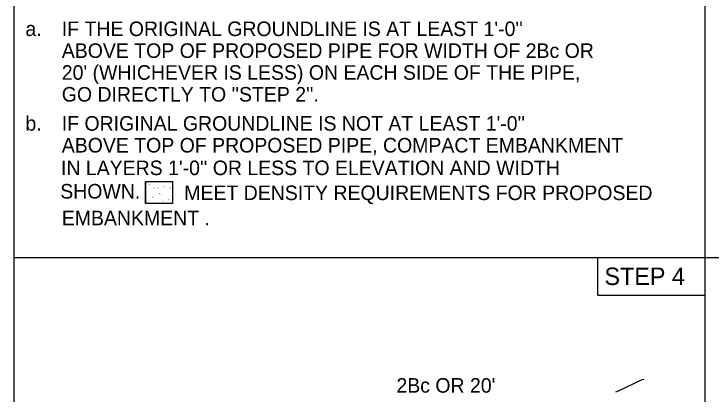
# Model space of a CAD drawing. Extents: x 1007 to 1035.5, y 1000.5 to 1021.5.
# Drawn here: x 1007 to 1016.58, y 1011.36 to 1016.58 of the extents above; entities that cross this region are included whole.
import ezdxf

# ---------------------------------------------------------------- set-up
doc = ezdxf.new("R2010")
doc.units = 0
for name, color, linetype in [('Level 1', 7, 'Continuous'), ('Level 10', 7, 'Continuous'), ('Level 11', 7, 'Continuous')]:
    doc.layers.add(name, color=color, linetype=linetype)

msp = doc.modelspace()

# ---------------------------------------------------------------- linework, layer by layer
at = {"layer": 'Level 1'}
for p, q in [((1016.5, 1002.7787), (1016.5, 1021.5)), ((1016.5, 1013.2316), (1016.5, 1021.5)), ((1008.8059, 1014.275), (1008.8059, 1013.975)), ((1009.1809, 1014.275), (1009.1809, 1013.975)), ((1007, 1013.2316), (1035.5, 1013.2316)), ((1007, 1013.2316), (1016.5, 1013.2316)), ((1007, 1013.2316), (1016.5, 1013.2316)), ((1015.0214, 1012.7155), (1015.0214, 1013.2316)), ((1016.5, 1002.7787), (1016.5, 1013.2316)), ((1016.5, 1013.2316), (1026, 1013.2316)), ((1016.5, 1013.2316), (1026, 1013.2316)), ((1015.0214, 1012.7155), (1016.5, 1012.7155))]:
    msp.add_line(p, q, dxfattribs=at)
msp.add_lwpolyline([(1008.8059, 1014.275), (1009.1809, 1014.275), (1009.1809, 1013.975), (1008.8059, 1013.975)], close=True, dxfattribs=at)
msp.add_lwpolyline([(1015.2707, 1011.3844), (1015.3062, 1011.4014), (1015.6349, 1011.5548), (1015.6546, 1011.5614)], dxfattribs=at)
at = {"layer": 'Level 10'}
msp.add_line((1007, 1021.5), (1007, 1000.5), dxfattribs=at)
at = {"layer": 'Level 11'}
msp.add_lwpolyline([(1007, 1000.5), (1035.5, 1000.5), (1035.5, 1021.5), (1007, 1021.5)], close=True, dxfattribs=at)

# ---------------------------------------------------------------- texts
at = {"layer": 'Level 1'}
for s, height, p in [("IF THE ORIGINAL GROUNDLINE IS AT LEAST 1'-0''", 0.2, (1007.6575, 1016.275)), ('a.', 0.2, (1007.1575, 1016.275)), ('ABOVE TOP OF PROPOSED PIPE FOR WIDTH OF 2Bc OR', 0.2, (1007.6575, 1015.975)), ("20' (WHICHEVER IS LESS) ON EACH SIDE OF THE PIPE,", 0.2, (1007.6575, 1015.675)), ("GO DIRECTLY TO ''STEP 2''.", 0.2, (1007.6575, 1015.375)), ('b.', 0.2, (1007.1575, 1014.975)), ("IF ORIGINAL GROUNDLINE IS NOT AT LEAST 1'-0''", 0.2, (1007.6575, 1014.975)), ('ABOVE TOP OF PROPOSED PIPE, COMPACT EMBANKMENT', 0.2, (1007.6575, 1014.675)), ("IN LAYERS 1'-0'' OR LESS TO ELEVATION AND WIDTH", 0.2, (1007.6468, 1014.3642)), ('SHOWN.', 0.2, (1007.6363, 1014.0426)), ('V', 0.0225, (1008.8513, 1014.2242)), ('V', 0.0225, (1009.0488, 1014.1932)), ('MEET DENSITY REQUIREMENTS FOR PROPOSED', 0.2, (1009.34, 1014.021)), ('V', 0.0225, (1008.9016, 1014.0509)), ('V', 0.0225, (1009.1146, 1014.0161)), ('EMBANKMENT .', 0.2, (1007.6575, 1013.675)), ('STEP 4', 0.24, (1015.1143, 1012.8537)), ("2Bc OR 20'", 0.2, (1012.2559, 1011.3743))]:
    msp.add_text(s, height=height, dxfattribs=at).set_placement(p)
for rotation, p in [(45, (1008.9309, 1014.1721)), (30, (1008.9781, 1014.1758)), (30, (1009.1404, 1014.168)), (180, (1009.013, 1014.1159)), (45, (1009.055, 1013.9873))]:
    msp.add_text('V', height=0.0225, rotation=rotation, dxfattribs=at).set_placement(p)

doc.saveas('drawing.dxf')
